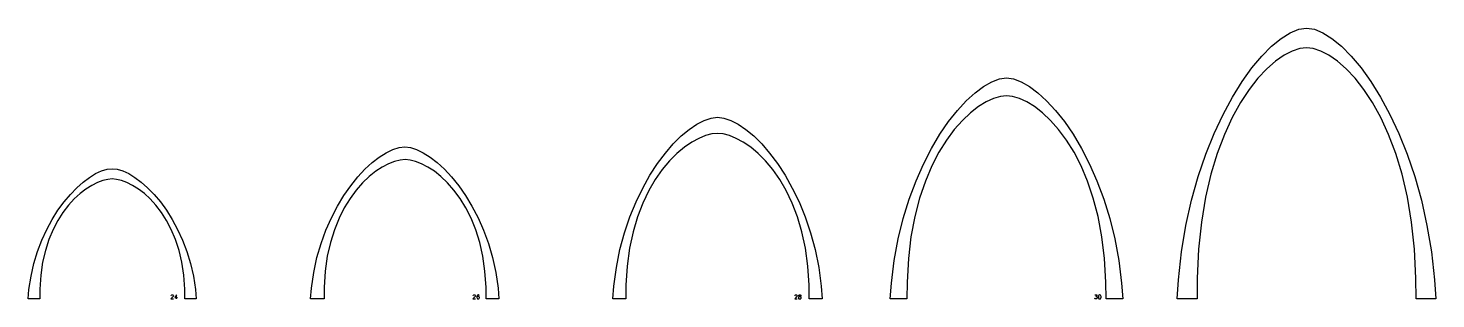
# Model space of a CAD drawing. Extents: x 173 to 6466, y 4 to 579.
# Drawn here: x 3477 to 6466, y 4 to 579 of the extents above; entities that cross this region are included whole.
import ezdxf

# ---------------------------------------------------------------- set-up
doc = ezdxf.new("R2010")
doc.units = 0
doc.layers.add('WORK', color=7, linetype='CONTINUOUS')

msp = doc.modelspace()

# ---------------------------------------------------------------- linework, layer by layer
at = {"layer": 'WORK'}
for points in [[(6191, 579), (6207.7, 576.6), (6225.8, 569.3), (6245.1, 557.3), (6265.3, 540.7), (6286, 519.8), (6306.9, 494.7), (6327.8, 465.5), (6348.3, 432.4), (6368.2, 395.5), (6387.1, 355), (6404.7, 311), (6420.7, 263.7), (6434.9, 213.3), (6446.8, 159.9), (6456.3, 103.6), (6462.9, 44.6), (6465.6, 3.8), (6423.5, 3.8), (6423.3, 47.6), (6420.2, 109.5), (6414.1, 166.9), (6405.2, 219.9), (6393.9, 268.5), (6380.6, 312.9), (6365.4, 353), (6348.9, 389), (6331.3, 420.9), (6312.9, 448.7), (6294.1, 472.7), (6275.2, 492.7), (6256.6, 509), (6238.5, 521.5), (6221.3, 530.4), (6205.4, 535.6), (6191, 537.4), (6176.7, 535.6), (6160.8, 530.4), (6143.6, 521.5), (6125.5, 509), (6106.9, 492.7), (6088, 472.7), (6069.2, 448.7), (6050.8, 420.9), (6033.2, 389), (6016.6, 353), (6001.5, 312.9), (5988.2, 268.5), (5976.9, 219.9), (5968, 166.9), (5961.9, 109.5), (5958.8, 47.6), (5958.6, 3.8), (5916.5, 3.8), (5919.2, 44.6), (5925.8, 103.6), (5935.2, 159.9), (5947.2, 213.3), (5961.3, 263.7), (5977.4, 311), (5995, 355), (6013.9, 395.5), (6033.7, 432.4), (6054.3, 465.5), (6075.2, 494.7), (6096.1, 519.8), (6116.8, 540.7), (6137, 557.3), (6156.3, 569.3), (6174.4, 576.6)], [(5554.1, 473.1), (5569.1, 471.1), (5585.4, 465.1), (5602.7, 455.3), (5620.8, 441.9), (5639.4, 424.8), (5658.2, 404.3), (5677, 380.5), (5695.4, 353.5), (5713.3, 323.4), (5730.2, 290.3), (5746.1, 254.4), (5760.5, 215.9), (5773.2, 174.7), (5783.9, 131.1), (5792.4, 85.2), (5798.4, 37.1), (5800.8, 3.8), (5765.5, 3.8), (5765.3, 39.2), (5762.5, 89.3), (5756.9, 135.8), (5748.8, 178.6), (5738.5, 218), (5726.4, 253.8), (5712.6, 286.3), (5697.6, 315.4), (5681.5, 341.2), (5664.8, 363.7), (5647.8, 383.1), (5630.6, 399.3), (5613.6, 412.5), (5597.2, 422.6), (5581.6, 429.8), (5567.2, 434), (5554.1, 435.4), (5541.1, 434), (5526.6, 429.8), (5511, 422.6), (5494.6, 412.5), (5477.7, 399.3), (5460.5, 383.1), (5443.4, 363.7), (5426.7, 341.2), (5410.7, 315.4), (5395.6, 286.3), (5381.9, 253.8), (5369.7, 218), (5359.4, 178.6), (5351.4, 135.8), (5345.8, 89.3), (5343, 39.2), (5342.8, 3.8), (5307.5, 3.8), (5309.9, 37.1), (5315.9, 85.2), (5324.3, 131.1), (5335.1, 174.7), (5347.8, 215.9), (5362.2, 254.4), (5378, 290.3), (5395, 323.4), (5412.8, 353.5), (5431.3, 380.5), (5450, 404.3), (5468.9, 424.8), (5487.5, 441.9), (5505.6, 455.3), (5522.9, 465.1), (5539.2, 471.1)], [(4940.7, 389.6), (4954.2, 387.9), (4968.9, 383), (4984.5, 375), (5000.8, 363.9), (5017.6, 349.9), (5034.5, 333), (5051.4, 313.4), (5068.1, 291.2), (5084.2, 266.5), (5099.5, 239.3), (5113.7, 209.8), (5126.7, 178.1), (5138.2, 144.3), (5147.8, 108.5), (5155.5, 70.7), (5160.9, 31.1), (5163, 3.8), (5135.2, 3.8), (5135, 32.7), (5132.4, 73.4), (5127.3, 111.2), (5119.8, 146.1), (5110.4, 178.2), (5099.2, 207.4), (5086.5, 233.8), (5072.7, 257.5), (5058, 278.5), (5042.6, 296.9), (5026.9, 312.6), (5011.1, 325.8), (4995.5, 336.5), (4980.4, 344.8), (4966, 350.6), (4952.7, 354.1), (4940.7, 355.2), (4928.7, 354.1), (4915.4, 350.6), (4901.1, 344.8), (4886, 336.5), (4870.4, 325.8), (4854.6, 312.6), (4838.8, 296.9), (4823.5, 278.5), (4808.7, 257.5), (4794.9, 233.8), (4782.2, 207.4), (4771.1, 178.2), (4761.6, 146.1), (4754.2, 111.2), (4749, 73.4), (4746.4, 32.7), (4746.3, 3.8), (4718.4, 3.8), (4720.6, 31.1), (4726, 70.7), (4733.6, 108.5), (4743.3, 144.3), (4754.7, 178.1), (4767.7, 209.8), (4782, 239.3), (4797.3, 266.5), (4813.4, 291.2), (4830, 313.4), (4846.9, 333), (4863.9, 349.9), (4880.6, 363.9), (4896.9, 375), (4912.6, 383), (4927.2, 387.9)], [(4276.7, 326.5), (4288.8, 325.1), (4302, 321), (4316.1, 314.3), (4330.8, 305), (4345.9, 293.3), (4361.1, 279.2), (4376.3, 262.8), (4391.3, 244.3), (4405.8, 223.6), (4419.5, 200.8), (4432.4, 176.2), (4444.1, 149.6), (4454.4, 121.3), (4463.1, 91.4), (4470, 59.8), (4474.8, 26.7), (4476.7, 3.8), (4476.3, 3.8), (4475.3, 3.8), (4473.9, 3.8), (4472.2, 3.8), (4470.2, 3.8), (4467.9, 3.8), (4465.5, 3.8), (4463.1, 3.8), (4460.6, 3.8), (4458.3, 3.8), (4456, 3.8), (4454, 3.8), (4452.3, 3.8), (4450.9, 3.8), (4449.9, 3.8), (4449.5, 3.8), (4449.3, 28.1), (4447, 62.4), (4442.5, 94.2), (4435.9, 123.6), (4427.5, 150.6), (4417.6, 175.1), (4406.4, 197.4), (4394.2, 217.3), (4381.1, 235), (4367.5, 250.4), (4353.6, 263.7), (4339.7, 274.8), (4325.9, 283.8), (4312.5, 290.8), (4299.8, 295.7), (4288, 298.6), (4277.4, 299.6), (4266.8, 298.6), (4255, 295.7), (4242.4, 290.8), (4229, 283.8), (4215.2, 274.8), (4201.2, 263.7), (4187.3, 250.4), (4173.7, 235), (4160.7, 217.3), (4148.4, 197.4), (4137.3, 175.1), (4127.4, 150.6), (4119, 123.6), (4112.4, 94.2), (4107.9, 62.4), (4105.6, 28.1), (4105.4, 3.8), (4104.9, 3.8), (4103.9, 3.8), (4102.4, 3.8), (4100.6, 3.8), (4098.5, 3.8), (4096.1, 3.8), (4093.6, 3.8), (4091, 3.8), (4088.5, 3.8), (4086, 3.8), (4083.6, 3.8), (4081.5, 3.8), (4079.6, 3.8), (4078.2, 3.8), (4077.2, 3.8), (4076.7, 3.8), (4078.6, 26.7), (4083.5, 59.8), (4090.3, 91.4), (4099, 121.3), (4109.3, 149.6), (4121, 176.2), (4133.9, 200.8), (4147.6, 223.6), (4162.1, 244.3), (4177.1, 262.8), (4192.3, 279.2), (4207.6, 293.3), (4222.6, 305), (4237.3, 314.3), (4251.4, 321), (4264.6, 325.1)], [(3655.7, 280.4), (3666.6, 279.2), (3678.3, 275.7), (3690.9, 269.9), (3704, 262), (3717.4, 251.9), (3731, 239.8), (3744.6, 225.8), (3758, 209.9), (3770.9, 192.1), (3783.2, 172.7), (3794.6, 151.5), (3805, 128.8), (3814.2, 104.5), (3822, 78.8), (3828.1, 51.8), (3832.4, 23.4), (3834.2, 3.8), (3809.7, 3.8), (3809.6, 24.7), (3807.5, 54.3), (3803.5, 81.7), (3797.6, 106.9), (3790.1, 130.2), (3781.2, 151.3), (3771.2, 170.5), (3760.2, 187.6), (3748.6, 202.8), (3736.4, 216.1), (3724, 227.6), (3711.4, 237.1), (3699.1, 244.9), (3687.1, 250.9), (3675.8, 255.1), (3665.2, 257.6), (3655.7, 258.5), (3646.2, 257.6), (3635.7, 255.1), (3624.3, 250.9), (3612.4, 244.9), (3600, 237.1), (3587.5, 227.6), (3575.1, 216.1), (3562.9, 202.8), (3551.2, 187.6), (3540.3, 170.5), (3530.3, 151.3), (3521.4, 130.2), (3513.9, 106.9), (3508, 81.7), (3504, 54.3), (3501.9, 24.7), (3501.8, 3.8), (3477.3, 3.8), (3479.1, 23.4), (3483.4, 51.8), (3489.5, 78.8), (3497.3, 104.5), (3506.5, 128.8), (3516.9, 151.5), (3528.3, 172.7), (3540.6, 192.1), (3553.5, 209.9), (3566.9, 225.8), (3580.4, 239.8), (3594.1, 251.9), (3607.5, 262), (3620.6, 269.9), (3633.1, 275.7), (3644.9, 279.2)], [(5114.5, 3.8), (5116.1, 3.8), (5117.3, 4.2), (5117.7, 4.6), (5118.1, 5.4), (5118.1, 6.6), (5117.7, 7.4), (5116.9, 8.2), (5115.7, 8.6), (5114.1, 9), (5113.3, 9.4), (5112.9, 10.2), (5112.9, 11), (5113.3, 11.8), (5114.5, 12.2), (5116.1, 12.2), (5117.3, 11.8), (5117.7, 11), (5117.7, 10.2), (5117.3, 9.4), (5116.5, 9), (5114.9, 8.6), (5113.7, 8.2), (5112.9, 7.4), (5112.5, 6.6), (5112.5, 5.4), (5112.9, 4.6), (5113.3, 4.2)], [(5752.4, 3.8), (5753.6, 4.2), (5754.4, 5.4), (5754.8, 7.4), (5754.8, 8.6), (5754.4, 10.6), (5753.6, 11.8), (5752.4, 12.2), (5751.6, 12.2), (5750.4, 11.8), (5749.6, 10.6), (5749.2, 8.6), (5749.2, 7.4), (5749.6, 5.4), (5750.4, 4.2), (5751.6, 3.8)]]:
    msp.add_lwpolyline(points, close=True, dxfattribs=at)
for points in [[(3780.9, 10.2), (3780.9, 10.6), (3781.3, 11.4), (3781.7, 11.8), (3782.5, 12.2), (3784.1, 12.2), (3784.9, 11.8), (3785.3, 11.4), (3785.7, 10.6), (3785.7, 9.8), (3785.3, 9), (3784.5, 7.8), (3780.5, 3.8), (3786.1, 3.8)], [(3792.5, 3.8), (3792.5, 12.2), (3788.5, 6.6), (3794.6, 6.6)], [(4422, 10.2), (4422, 10.6), (4422.4, 11.4), (4422.8, 11.8), (4423.6, 12.2), (4425.2, 12.2), (4426, 11.8), (4426.4, 11.4), (4426.8, 10.6), (4426.8, 9.8), (4426.4, 9), (4425.6, 7.8), (4421.6, 3.8), (4427.2, 3.8)], [(4434.9, 11), (4434.5, 11.8), (4433.3, 12.2), (4432.4, 12.2), (4431.2, 11.8), (4430.4, 10.6), (4430, 8.6), (4430, 6.6), (4430.4, 5), (4431.2, 4.2), (4432.4, 3.8), (4432.8, 3.8), (4434.1, 4.2), (4434.9, 5), (4435.3, 6.2), (4435.3, 6.6), (4434.9, 7.8), (4434.1, 8.6), (4432.8, 9), (4432.4, 9), (4431.2, 8.6), (4430.4, 7.8), (4430, 6.6)], [(5104.9, 10.2), (5104.9, 10.6), (5105.3, 11.4), (5105.7, 11.8), (5106.5, 12.2), (5108.1, 12.2), (5108.9, 11.8), (5109.3, 11.4), (5109.7, 10.6), (5109.7, 9.8), (5109.3, 9), (5108.5, 7.8), (5104.5, 3.8), (5110.1, 3.8)], [(5741.9, 12.2), (5746.4, 12.2), (5743.9, 9), (5745.1, 9), (5746, 8.6), (5746.4, 8.2), (5746.8, 7), (5746.8, 6.2), (5746.4, 5), (5745.6, 4.2), (5744.3, 3.8), (5743.1, 3.8), (5741.9, 4.2), (5741.5, 4.6), (5741.1, 5.4)]]:
    msp.add_lwpolyline(points, dxfattribs=at)

doc.saveas('drawing.dxf')
